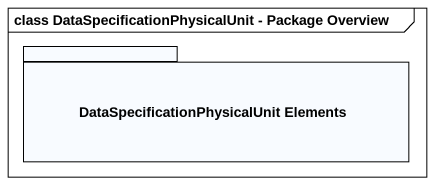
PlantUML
@startuml
mainframe class DataSpecificationPhysicalUnit - Package Overview
package "DataSpecificationPhysicalUnit Elements" as DataSpecificationPhysicalUni {
}
@enduml
